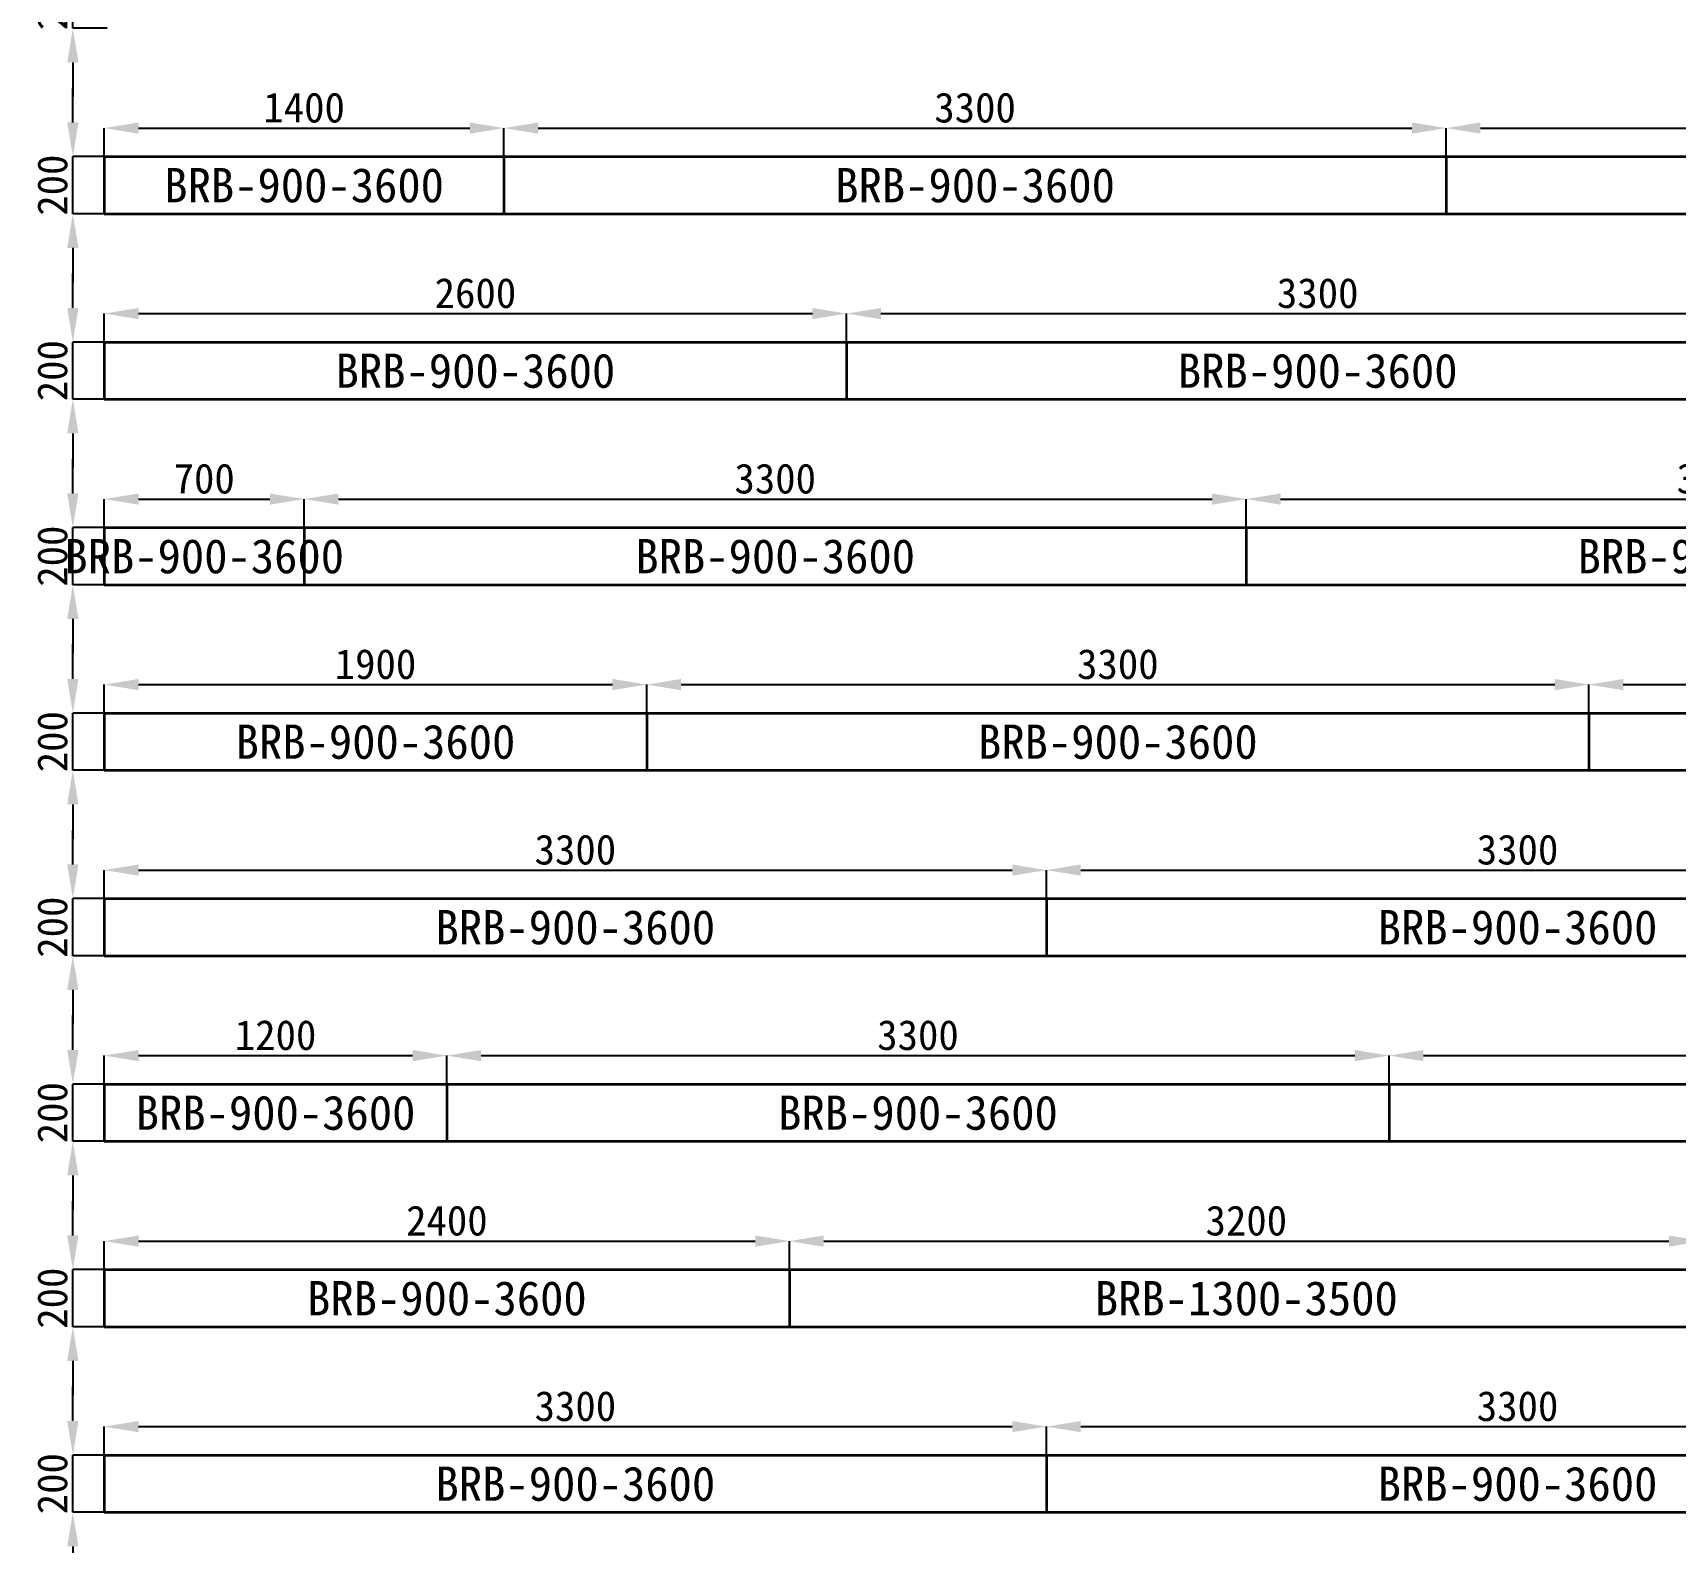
# Model space of a CAD drawing. Header units: metres. Extents: x -250 to 12310, y -21140 to 234.
# Drawn here: x -250 to 5502, y -15805 to -10516 of the extents above; entities that cross this region are included whole.
import ezdxf
from ezdxf.enums import TextEntityAlignment as Align

# ---------------------------------------------------------------- set-up
doc = ezdxf.new("R2010")
doc.units = ezdxf.units.M
for name, color, linetype in [('DIMENSION', 3, 'Continuous'), ('TEXT', 3, 'Continuous'), ('TUBE', 3, 'Continuous')]:
    doc.layers.add(name, color=color, linetype=linetype)
doc.dimstyles.get("Standard").update_dxf_attribs({"dimscale": 30, "dimtxt": 3.5, "dimasz": 4, "dimexe": 1.25, "dimexo": 0, "dimtad": 1, "dimcen": 2.5, "dimazin": 3, "dimtfac": 1, "dimtmove": 0, "dimatfit": 3})

# ---------------------------------------------------------------- blocks, each defined once
blk = doc.blocks.new('_CLOSEDFILLED')
at = {"color": 0, "linetype": 'BYBLOCK'}
blk.add_solid([(-1, 0.164), (0, 0), (-1, -0.164)], dxfattribs=at)
blk = doc.blocks.new('*D79')
at = {"color": 0}
for p, q in [((-110, -10180), (-110, -10060)), ((-110, -10500), (-110, -10300)), ((-110, -10620), (-110, -10740))]:
    blk.add_line(p, q, dxfattribs=at)
at = {"color": 3}
for p, q in [((10, -10300), (-110, -10300)), ((10, -10500), (-110, -10500))]:
    blk.add_line(p, q, dxfattribs=at)
at = {"layer": 'Defpoints'}
for p in [(10, -10300), (-110, -10500), (10, -10500)]:
    blk.add_point(p, dxfattribs=at)
at = {"layer": 'DIMENSION', "color": 0, "xscale": 120, "yscale": 120}
for p, rotation in [((-110, -10300), 270), ((-110, -10500), 90)]:
    blk.add_blockref('_CLOSEDFILLED', p, dxfattribs=dict(at, rotation=rotation))
at = {"layer": 'DIMENSION', "color": 3, "insert": (-181.25, -10400), "char_height": 105, "attachment_point": 5, "rotation": 90}
blk.add_mtext('200', dxfattribs=at)
blk = doc.blocks.new('*D84')
at = {"color": 0}
for p, q in [((-110, -10830), (-110, -10710)), ((-110, -11150), (-110, -10950)), ((-110, -11270), (-110, -11390))]:
    blk.add_line(p, q, dxfattribs=at)
at = {"color": 3}
for p, q in [((10, -10950), (-110, -10950)), ((10, -11150), (-110, -11150))]:
    blk.add_line(p, q, dxfattribs=at)
at = {"layer": 'Defpoints'}
for p in [(10, -10950), (-110, -11150), (10, -11150)]:
    blk.add_point(p, dxfattribs=at)
at = {"layer": 'DIMENSION', "color": 0, "xscale": 120, "yscale": 120}
for p, rotation in [((-110, -10950), 270), ((-110, -11150), 90)]:
    blk.add_blockref('_CLOSEDFILLED', p, dxfattribs=dict(at, rotation=rotation))
at = {"layer": 'DIMENSION', "color": 3, "insert": (-181.25, -11050), "char_height": 105, "attachment_point": 5, "rotation": 90}
blk.add_mtext('200', dxfattribs=at)
blk = doc.blocks.new('*D85')
at = {"color": 3}
for p, q in [((0, -10950), (0, -10850)), ((1400, -10950), (1400, -10850))]:
    blk.add_line(p, q, dxfattribs=at)
at = {"color": 0}
blk.add_line((120, -10850), (1280, -10850), dxfattribs=at)
at = {"layer": 'Defpoints'}
for p in [(0, -10850), (0, -10950), (1400, -10950)]:
    blk.add_point(p, dxfattribs=at)
at = {"layer": 'DIMENSION', "color": 0, "xscale": 120, "yscale": 120, "rotation": 180}
blk.add_blockref('_CLOSEDFILLED', (0, -10850), dxfattribs=at)
at = {"layer": 'DIMENSION', "color": 0, "xscale": 120, "yscale": 120}
blk.add_blockref('_CLOSEDFILLED', (1400, -10850), dxfattribs=at)
at = {"layer": 'DIMENSION', "color": 3, "insert": (700, -10778.75), "char_height": 105, "attachment_point": 5}
blk.add_mtext('1400', dxfattribs=at)
blk = doc.blocks.new('*D86')
at = {"color": 3}
for p, q in [((1400, -10950), (1400, -10850)), ((4700, -10950), (4700, -10850))]:
    blk.add_line(p, q, dxfattribs=at)
at = {"color": 0}
blk.add_line((1520, -10850), (4580, -10850), dxfattribs=at)
at = {"layer": 'Defpoints'}
for p in [(1400, -10850), (1400, -10950), (4700, -10950)]:
    blk.add_point(p, dxfattribs=at)
at = {"layer": 'DIMENSION', "color": 0, "xscale": 120, "yscale": 120, "rotation": 180}
blk.add_blockref('_CLOSEDFILLED', (1400, -10850), dxfattribs=at)
at = {"layer": 'DIMENSION', "color": 0, "xscale": 120, "yscale": 120}
blk.add_blockref('_CLOSEDFILLED', (4700, -10850), dxfattribs=at)
at = {"layer": 'DIMENSION', "color": 3, "insert": (3050, -10778.75), "char_height": 105, "attachment_point": 5}
blk.add_mtext('3300', dxfattribs=at)
blk = doc.blocks.new('*D87')
at = {"color": 3}
for p, q in [((4700, -10950), (4700, -10850)), ((8000, -10950), (8000, -10850))]:
    blk.add_line(p, q, dxfattribs=at)
at = {"color": 0}
blk.add_line((4820, -10850), (7880, -10850), dxfattribs=at)
at = {"layer": 'Defpoints'}
for p in [(4700, -10850), (4700, -10950), (8000, -10950)]:
    blk.add_point(p, dxfattribs=at)
at = {"layer": 'DIMENSION', "color": 0, "xscale": 120, "yscale": 120, "rotation": 180}
blk.add_blockref('_CLOSEDFILLED', (4700, -10850), dxfattribs=at)
at = {"layer": 'DIMENSION', "color": 0, "xscale": 120, "yscale": 120}
blk.add_blockref('_CLOSEDFILLED', (8000, -10850), dxfattribs=at)
at = {"layer": 'DIMENSION', "color": 3, "insert": (6350, -10778.75), "char_height": 105, "attachment_point": 5}
blk.add_mtext('3300', dxfattribs=at)
blk = doc.blocks.new('*D90')
at = {"color": 0}
for p, q in [((-110, -11480), (-110, -11360)), ((-110, -11800), (-110, -11600)), ((-110, -11920), (-110, -12040))]:
    blk.add_line(p, q, dxfattribs=at)
at = {"color": 3}
for p, q in [((10, -11600), (-110, -11600)), ((10, -11800), (-110, -11800))]:
    blk.add_line(p, q, dxfattribs=at)
at = {"layer": 'Defpoints'}
for p in [(10, -11600), (-110, -11800), (10, -11800)]:
    blk.add_point(p, dxfattribs=at)
at = {"layer": 'DIMENSION', "color": 0, "xscale": 120, "yscale": 120}
for p, rotation in [((-110, -11600), 270), ((-110, -11800), 90)]:
    blk.add_blockref('_CLOSEDFILLED', p, dxfattribs=dict(at, rotation=rotation))
at = {"layer": 'DIMENSION', "color": 3, "insert": (-181.25, -11700), "char_height": 105, "attachment_point": 5, "rotation": 90}
blk.add_mtext('200', dxfattribs=at)
blk = doc.blocks.new('*D91')
at = {"color": 3}
for p, q in [((0, -11600), (0, -11500)), ((2600, -11600), (2600, -11500))]:
    blk.add_line(p, q, dxfattribs=at)
at = {"color": 0}
blk.add_line((120, -11500), (2480, -11500), dxfattribs=at)
at = {"layer": 'Defpoints'}
for p in [(0, -11500), (0, -11600), (2600, -11600)]:
    blk.add_point(p, dxfattribs=at)
at = {"layer": 'DIMENSION', "color": 0, "xscale": 120, "yscale": 120, "rotation": 180}
blk.add_blockref('_CLOSEDFILLED', (0, -11500), dxfattribs=at)
at = {"layer": 'DIMENSION', "color": 0, "xscale": 120, "yscale": 120}
blk.add_blockref('_CLOSEDFILLED', (2600, -11500), dxfattribs=at)
at = {"layer": 'DIMENSION', "color": 3, "insert": (1300, -11428.75), "char_height": 105, "attachment_point": 5}
blk.add_mtext('2600', dxfattribs=at)
blk = doc.blocks.new('*D92')
at = {"color": 3}
for p, q in [((2600, -11600), (2600, -11500)), ((5900, -11600), (5900, -11500))]:
    blk.add_line(p, q, dxfattribs=at)
at = {"color": 0}
blk.add_line((2720, -11500), (5780, -11500), dxfattribs=at)
at = {"layer": 'Defpoints'}
for p in [(2600, -11500), (2600, -11600), (5900, -11600)]:
    blk.add_point(p, dxfattribs=at)
at = {"layer": 'DIMENSION', "color": 0, "xscale": 120, "yscale": 120, "rotation": 180}
blk.add_blockref('_CLOSEDFILLED', (2600, -11500), dxfattribs=at)
at = {"layer": 'DIMENSION', "color": 0, "xscale": 120, "yscale": 120}
blk.add_blockref('_CLOSEDFILLED', (5900, -11500), dxfattribs=at)
at = {"layer": 'DIMENSION', "color": 3, "insert": (4250, -11428.75), "char_height": 105, "attachment_point": 5}
blk.add_mtext('3300', dxfattribs=at)
blk = doc.blocks.new('*D96')
at = {"color": 0}
for p, q in [((-110, -12130), (-110, -12010)), ((-110, -12450), (-110, -12250)), ((-110, -12570), (-110, -12690))]:
    blk.add_line(p, q, dxfattribs=at)
at = {"color": 3}
for p, q in [((10, -12250), (-110, -12250)), ((10, -12450), (-110, -12450))]:
    blk.add_line(p, q, dxfattribs=at)
at = {"layer": 'Defpoints'}
for p in [(10, -12250), (-110, -12450), (10, -12450)]:
    blk.add_point(p, dxfattribs=at)
at = {"layer": 'DIMENSION', "color": 0, "xscale": 120, "yscale": 120}
for p, rotation in [((-110, -12250), 270), ((-110, -12450), 90)]:
    blk.add_blockref('_CLOSEDFILLED', p, dxfattribs=dict(at, rotation=rotation))
at = {"layer": 'DIMENSION', "color": 3, "insert": (-181.25, -12350), "char_height": 105, "attachment_point": 5, "rotation": 90}
blk.add_mtext('200', dxfattribs=at)
blk = doc.blocks.new('*D97')
at = {"color": 3}
for p, q in [((0, -12250), (0, -12150)), ((700, -12250), (700, -12150))]:
    blk.add_line(p, q, dxfattribs=at)
at = {"color": 0}
blk.add_line((120, -12150), (580, -12150), dxfattribs=at)
at = {"layer": 'Defpoints'}
for p in [(0, -12150), (0, -12250), (700, -12250)]:
    blk.add_point(p, dxfattribs=at)
at = {"layer": 'DIMENSION', "color": 0, "xscale": 120, "yscale": 120, "rotation": 180}
blk.add_blockref('_CLOSEDFILLED', (0, -12150), dxfattribs=at)
at = {"layer": 'DIMENSION', "color": 0, "xscale": 120, "yscale": 120}
blk.add_blockref('_CLOSEDFILLED', (700, -12150), dxfattribs=at)
at = {"layer": 'DIMENSION', "color": 3, "insert": (350, -12078.75), "char_height": 105, "attachment_point": 5}
blk.add_mtext('700', dxfattribs=at)
blk = doc.blocks.new('*D98')
at = {"color": 3}
for p, q in [((700, -12250), (700, -12150)), ((4000, -12250), (4000, -12150))]:
    blk.add_line(p, q, dxfattribs=at)
at = {"color": 0}
blk.add_line((820, -12150), (3880, -12150), dxfattribs=at)
at = {"layer": 'Defpoints'}
for p in [(700, -12150), (700, -12250), (4000, -12250)]:
    blk.add_point(p, dxfattribs=at)
at = {"layer": 'DIMENSION', "color": 0, "xscale": 120, "yscale": 120, "rotation": 180}
blk.add_blockref('_CLOSEDFILLED', (700, -12150), dxfattribs=at)
at = {"layer": 'DIMENSION', "color": 0, "xscale": 120, "yscale": 120}
blk.add_blockref('_CLOSEDFILLED', (4000, -12150), dxfattribs=at)
at = {"layer": 'DIMENSION', "color": 3, "insert": (2350, -12078.75), "char_height": 105, "attachment_point": 5}
blk.add_mtext('3300', dxfattribs=at)
blk = doc.blocks.new('*D99')
at = {"color": 3}
for p, q in [((4000, -12250), (4000, -12150)), ((7300, -12250), (7300, -12150))]:
    blk.add_line(p, q, dxfattribs=at)
at = {"color": 0}
blk.add_line((4120, -12150), (7180, -12150), dxfattribs=at)
at = {"layer": 'Defpoints'}
for p in [(4000, -12150), (4000, -12250), (7300, -12250)]:
    blk.add_point(p, dxfattribs=at)
at = {"layer": 'DIMENSION', "color": 0, "xscale": 120, "yscale": 120, "rotation": 180}
blk.add_blockref('_CLOSEDFILLED', (4000, -12150), dxfattribs=at)
at = {"layer": 'DIMENSION', "color": 0, "xscale": 120, "yscale": 120}
blk.add_blockref('_CLOSEDFILLED', (7300, -12150), dxfattribs=at)
at = {"layer": 'DIMENSION', "color": 3, "insert": (5650, -12078.75), "char_height": 105, "attachment_point": 5}
blk.add_mtext('3300', dxfattribs=at)
blk = doc.blocks.new('*D102')
at = {"color": 0}
for p, q in [((-110, -12780), (-110, -12660)), ((-110, -13100), (-110, -12900)), ((-110, -13220), (-110, -13340))]:
    blk.add_line(p, q, dxfattribs=at)
at = {"color": 3}
for p, q in [((10, -12900), (-110, -12900)), ((10, -13100), (-110, -13100))]:
    blk.add_line(p, q, dxfattribs=at)
at = {"layer": 'Defpoints'}
for p in [(10, -12900), (-110, -13100), (10, -13100)]:
    blk.add_point(p, dxfattribs=at)
at = {"layer": 'DIMENSION', "color": 0, "xscale": 120, "yscale": 120}
for p, rotation in [((-110, -12900), 270), ((-110, -13100), 90)]:
    blk.add_blockref('_CLOSEDFILLED', p, dxfattribs=dict(at, rotation=rotation))
at = {"layer": 'DIMENSION', "color": 3, "insert": (-181.25, -13000), "char_height": 105, "attachment_point": 5, "rotation": 90}
blk.add_mtext('200', dxfattribs=at)
blk = doc.blocks.new('*D103')
at = {"color": 3}
for p, q in [((0, -12900), (0, -12800)), ((1900, -12900), (1900, -12800))]:
    blk.add_line(p, q, dxfattribs=at)
at = {"color": 0}
blk.add_line((120, -12800), (1780, -12800), dxfattribs=at)
at = {"layer": 'Defpoints'}
for p in [(0, -12800), (0, -12900), (1900, -12900)]:
    blk.add_point(p, dxfattribs=at)
at = {"layer": 'DIMENSION', "color": 0, "xscale": 120, "yscale": 120, "rotation": 180}
blk.add_blockref('_CLOSEDFILLED', (0, -12800), dxfattribs=at)
at = {"layer": 'DIMENSION', "color": 0, "xscale": 120, "yscale": 120}
blk.add_blockref('_CLOSEDFILLED', (1900, -12800), dxfattribs=at)
at = {"layer": 'DIMENSION', "color": 3, "insert": (950, -12728.75), "char_height": 105, "attachment_point": 5}
blk.add_mtext('1900', dxfattribs=at)
blk = doc.blocks.new('*D104')
at = {"color": 3}
for p, q in [((1900, -12900), (1900, -12800)), ((5200, -12900), (5200, -12800))]:
    blk.add_line(p, q, dxfattribs=at)
at = {"color": 0}
blk.add_line((2020, -12800), (5080, -12800), dxfattribs=at)
at = {"layer": 'Defpoints'}
for p in [(1900, -12800), (1900, -12900), (5200, -12900)]:
    blk.add_point(p, dxfattribs=at)
at = {"layer": 'DIMENSION', "color": 0, "xscale": 120, "yscale": 120, "rotation": 180}
blk.add_blockref('_CLOSEDFILLED', (1900, -12800), dxfattribs=at)
at = {"layer": 'DIMENSION', "color": 0, "xscale": 120, "yscale": 120}
blk.add_blockref('_CLOSEDFILLED', (5200, -12800), dxfattribs=at)
at = {"layer": 'DIMENSION', "color": 3, "insert": (3550, -12728.75), "char_height": 105, "attachment_point": 5}
blk.add_mtext('3300', dxfattribs=at)
blk = doc.blocks.new('*D105')
at = {"color": 3}
for p, q in [((5200, -12900), (5200, -12800)), ((8500, -12900), (8500, -12800))]:
    blk.add_line(p, q, dxfattribs=at)
at = {"color": 0}
blk.add_line((5320, -12800), (8380, -12800), dxfattribs=at)
at = {"layer": 'Defpoints'}
for p in [(5200, -12800), (5200, -12900), (8500, -12900)]:
    blk.add_point(p, dxfattribs=at)
at = {"layer": 'DIMENSION', "color": 0, "xscale": 120, "yscale": 120, "rotation": 180}
blk.add_blockref('_CLOSEDFILLED', (5200, -12800), dxfattribs=at)
at = {"layer": 'DIMENSION', "color": 0, "xscale": 120, "yscale": 120}
blk.add_blockref('_CLOSEDFILLED', (8500, -12800), dxfattribs=at)
at = {"layer": 'DIMENSION', "color": 3, "insert": (6850, -12728.75), "char_height": 105, "attachment_point": 5}
blk.add_mtext('3300', dxfattribs=at)
blk = doc.blocks.new('*D108')
at = {"color": 0}
for p, q in [((-110, -13430), (-110, -13310)), ((-110, -13750), (-110, -13550)), ((-110, -13870), (-110, -13990))]:
    blk.add_line(p, q, dxfattribs=at)
at = {"color": 3}
for p, q in [((10, -13550), (-110, -13550)), ((10, -13750), (-110, -13750))]:
    blk.add_line(p, q, dxfattribs=at)
at = {"layer": 'Defpoints'}
for p in [(10, -13550), (-110, -13750), (10, -13750)]:
    blk.add_point(p, dxfattribs=at)
at = {"layer": 'DIMENSION', "color": 0, "xscale": 120, "yscale": 120}
for p, rotation in [((-110, -13550), 270), ((-110, -13750), 90)]:
    blk.add_blockref('_CLOSEDFILLED', p, dxfattribs=dict(at, rotation=rotation))
at = {"layer": 'DIMENSION', "color": 3, "insert": (-181.25, -13650), "char_height": 105, "attachment_point": 5, "rotation": 90}
blk.add_mtext('200', dxfattribs=at)
blk = doc.blocks.new('*D109')
at = {"color": 3}
for p, q in [((0, -13550), (0, -13450)), ((3300, -13550), (3300, -13450))]:
    blk.add_line(p, q, dxfattribs=at)
at = {"color": 0}
blk.add_line((120, -13450), (3180, -13450), dxfattribs=at)
at = {"layer": 'Defpoints'}
for p in [(0, -13450), (0, -13550), (3300, -13550)]:
    blk.add_point(p, dxfattribs=at)
at = {"layer": 'DIMENSION', "color": 0, "xscale": 120, "yscale": 120, "rotation": 180}
blk.add_blockref('_CLOSEDFILLED', (0, -13450), dxfattribs=at)
at = {"layer": 'DIMENSION', "color": 0, "xscale": 120, "yscale": 120}
blk.add_blockref('_CLOSEDFILLED', (3300, -13450), dxfattribs=at)
at = {"layer": 'DIMENSION', "color": 3, "insert": (1650, -13378.75), "char_height": 105, "attachment_point": 5}
blk.add_mtext('3300', dxfattribs=at)
blk = doc.blocks.new('*D110')
at = {"color": 3}
for p, q in [((3300, -13550), (3300, -13450)), ((6600, -13550), (6600, -13450))]:
    blk.add_line(p, q, dxfattribs=at)
at = {"color": 0}
blk.add_line((3420, -13450), (6480, -13450), dxfattribs=at)
at = {"layer": 'Defpoints'}
for p in [(3300, -13450), (3300, -13550), (6600, -13550)]:
    blk.add_point(p, dxfattribs=at)
at = {"layer": 'DIMENSION', "color": 0, "xscale": 120, "yscale": 120, "rotation": 180}
blk.add_blockref('_CLOSEDFILLED', (3300, -13450), dxfattribs=at)
at = {"layer": 'DIMENSION', "color": 0, "xscale": 120, "yscale": 120}
blk.add_blockref('_CLOSEDFILLED', (6600, -13450), dxfattribs=at)
at = {"layer": 'DIMENSION', "color": 3, "insert": (4950, -13378.75), "char_height": 105, "attachment_point": 5}
blk.add_mtext('3300', dxfattribs=at)
blk = doc.blocks.new('*D113')
at = {"color": 0}
for p, q in [((-110, -14080), (-110, -13960)), ((-110, -14400), (-110, -14200)), ((-110, -14520), (-110, -14640))]:
    blk.add_line(p, q, dxfattribs=at)
at = {"color": 3}
for p, q in [((10, -14200), (-110, -14200)), ((10, -14400), (-110, -14400))]:
    blk.add_line(p, q, dxfattribs=at)
at = {"layer": 'Defpoints'}
for p in [(10, -14200), (-110, -14400), (10, -14400)]:
    blk.add_point(p, dxfattribs=at)
at = {"layer": 'DIMENSION', "color": 0, "xscale": 120, "yscale": 120}
for p, rotation in [((-110, -14200), 270), ((-110, -14400), 90)]:
    blk.add_blockref('_CLOSEDFILLED', p, dxfattribs=dict(at, rotation=rotation))
at = {"layer": 'DIMENSION', "color": 3, "insert": (-181.25, -14300), "char_height": 105, "attachment_point": 5, "rotation": 90}
blk.add_mtext('200', dxfattribs=at)
blk = doc.blocks.new('*D114')
at = {"color": 3}
for p, q in [((0, -14200), (0, -14100)), ((1200, -14200), (1200, -14100))]:
    blk.add_line(p, q, dxfattribs=at)
at = {"color": 0}
blk.add_line((120, -14100), (1080, -14100), dxfattribs=at)
at = {"layer": 'Defpoints'}
for p in [(0, -14100), (0, -14200), (1200, -14200)]:
    blk.add_point(p, dxfattribs=at)
at = {"layer": 'DIMENSION', "color": 0, "xscale": 120, "yscale": 120, "rotation": 180}
blk.add_blockref('_CLOSEDFILLED', (0, -14100), dxfattribs=at)
at = {"layer": 'DIMENSION', "color": 0, "xscale": 120, "yscale": 120}
blk.add_blockref('_CLOSEDFILLED', (1200, -14100), dxfattribs=at)
at = {"layer": 'DIMENSION', "color": 3, "insert": (600, -14028.75), "char_height": 105, "attachment_point": 5}
blk.add_mtext('1200', dxfattribs=at)
blk = doc.blocks.new('*D115')
at = {"color": 3}
for p, q in [((1200, -14200), (1200, -14100)), ((4500, -14200), (4500, -14100))]:
    blk.add_line(p, q, dxfattribs=at)
at = {"color": 0}
blk.add_line((1320, -14100), (4380, -14100), dxfattribs=at)
at = {"layer": 'Defpoints'}
for p in [(1200, -14100), (1200, -14200), (4500, -14200)]:
    blk.add_point(p, dxfattribs=at)
at = {"layer": 'DIMENSION', "color": 0, "xscale": 120, "yscale": 120, "rotation": 180}
blk.add_blockref('_CLOSEDFILLED', (1200, -14100), dxfattribs=at)
at = {"layer": 'DIMENSION', "color": 0, "xscale": 120, "yscale": 120}
blk.add_blockref('_CLOSEDFILLED', (4500, -14100), dxfattribs=at)
at = {"layer": 'DIMENSION', "color": 3, "insert": (2850, -14028.75), "char_height": 105, "attachment_point": 5}
blk.add_mtext('3300', dxfattribs=at)
blk = doc.blocks.new('*D116')
at = {"color": 3}
for p, q in [((4500, -14200), (4500, -14100)), ((7800, -14200), (7800, -14100))]:
    blk.add_line(p, q, dxfattribs=at)
at = {"color": 0}
blk.add_line((4620, -14100), (7680, -14100), dxfattribs=at)
at = {"layer": 'Defpoints'}
for p in [(4500, -14100), (4500, -14200), (7800, -14200)]:
    blk.add_point(p, dxfattribs=at)
at = {"layer": 'DIMENSION', "color": 0, "xscale": 120, "yscale": 120, "rotation": 180}
blk.add_blockref('_CLOSEDFILLED', (4500, -14100), dxfattribs=at)
at = {"layer": 'DIMENSION', "color": 0, "xscale": 120, "yscale": 120}
blk.add_blockref('_CLOSEDFILLED', (7800, -14100), dxfattribs=at)
at = {"layer": 'DIMENSION', "color": 3, "insert": (6150, -14028.75), "char_height": 105, "attachment_point": 5}
blk.add_mtext('3300', dxfattribs=at)
blk = doc.blocks.new('*D119')
at = {"color": 0}
for p, q in [((-110, -14730), (-110, -14610)), ((-110, -15050), (-110, -14850)), ((-110, -15170), (-110, -15290))]:
    blk.add_line(p, q, dxfattribs=at)
at = {"color": 3}
for p, q in [((10, -14850), (-110, -14850)), ((10, -15050), (-110, -15050))]:
    blk.add_line(p, q, dxfattribs=at)
at = {"layer": 'Defpoints'}
for p in [(10, -14850), (-110, -15050), (10, -15050)]:
    blk.add_point(p, dxfattribs=at)
at = {"layer": 'DIMENSION', "color": 0, "xscale": 120, "yscale": 120}
for p, rotation in [((-110, -14850), 270), ((-110, -15050), 90)]:
    blk.add_blockref('_CLOSEDFILLED', p, dxfattribs=dict(at, rotation=rotation))
at = {"layer": 'DIMENSION', "color": 3, "insert": (-181.25, -14950), "char_height": 105, "attachment_point": 5, "rotation": 90}
blk.add_mtext('200', dxfattribs=at)
blk = doc.blocks.new('*D120')
at = {"color": 3}
for p, q in [((0, -14850), (0, -14750)), ((2400, -14850), (2400, -14750))]:
    blk.add_line(p, q, dxfattribs=at)
at = {"color": 0}
blk.add_line((120, -14750), (2280, -14750), dxfattribs=at)
at = {"layer": 'Defpoints'}
for p in [(0, -14750), (0, -14850), (2400, -14850)]:
    blk.add_point(p, dxfattribs=at)
at = {"layer": 'DIMENSION', "color": 0, "xscale": 120, "yscale": 120, "rotation": 180}
blk.add_blockref('_CLOSEDFILLED', (0, -14750), dxfattribs=at)
at = {"layer": 'DIMENSION', "color": 0, "xscale": 120, "yscale": 120}
blk.add_blockref('_CLOSEDFILLED', (2400, -14750), dxfattribs=at)
at = {"layer": 'DIMENSION', "color": 3, "insert": (1200, -14678.75), "char_height": 105, "attachment_point": 5}
blk.add_mtext('2400', dxfattribs=at)
blk = doc.blocks.new('*D121')
at = {"color": 3}
for p, q in [((2400, -14850), (2400, -14750)), ((5600, -14850), (5600, -14750))]:
    blk.add_line(p, q, dxfattribs=at)
at = {"color": 0}
blk.add_line((2520, -14750), (5480, -14750), dxfattribs=at)
at = {"layer": 'Defpoints'}
for p in [(2400, -14750), (2400, -14850), (5600, -14850)]:
    blk.add_point(p, dxfattribs=at)
at = {"layer": 'DIMENSION', "color": 0, "xscale": 120, "yscale": 120, "rotation": 180}
blk.add_blockref('_CLOSEDFILLED', (2400, -14750), dxfattribs=at)
at = {"layer": 'DIMENSION', "color": 0, "xscale": 120, "yscale": 120}
blk.add_blockref('_CLOSEDFILLED', (5600, -14750), dxfattribs=at)
at = {"layer": 'DIMENSION', "color": 3, "insert": (4000, -14678.75), "char_height": 105, "attachment_point": 5}
blk.add_mtext('3200', dxfattribs=at)
blk = doc.blocks.new('*D124')
at = {"color": 0}
for p, q in [((-110, -15380), (-110, -15260)), ((-110, -15700), (-110, -15500)), ((-110, -15820), (-110, -15940))]:
    blk.add_line(p, q, dxfattribs=at)
at = {"color": 3}
for p, q in [((10, -15500), (-110, -15500)), ((10, -15700), (-110, -15700))]:
    blk.add_line(p, q, dxfattribs=at)
at = {"layer": 'Defpoints'}
for p in [(10, -15500), (-110, -15700), (10, -15700)]:
    blk.add_point(p, dxfattribs=at)
at = {"layer": 'DIMENSION', "color": 0, "xscale": 120, "yscale": 120}
for p, rotation in [((-110, -15500), 270), ((-110, -15700), 90)]:
    blk.add_blockref('_CLOSEDFILLED', p, dxfattribs=dict(at, rotation=rotation))
at = {"layer": 'DIMENSION', "color": 3, "insert": (-181.25, -15600), "char_height": 105, "attachment_point": 5, "rotation": 90}
blk.add_mtext('200', dxfattribs=at)
blk = doc.blocks.new('*D125')
at = {"color": 3}
for p, q in [((0, -15500), (0, -15400)), ((3300, -15500), (3300, -15400))]:
    blk.add_line(p, q, dxfattribs=at)
at = {"color": 0}
blk.add_line((120, -15400), (3180, -15400), dxfattribs=at)
at = {"layer": 'Defpoints'}
for p in [(0, -15400), (0, -15500), (3300, -15500)]:
    blk.add_point(p, dxfattribs=at)
at = {"layer": 'DIMENSION', "color": 0, "xscale": 120, "yscale": 120, "rotation": 180}
blk.add_blockref('_CLOSEDFILLED', (0, -15400), dxfattribs=at)
at = {"layer": 'DIMENSION', "color": 0, "xscale": 120, "yscale": 120}
blk.add_blockref('_CLOSEDFILLED', (3300, -15400), dxfattribs=at)
at = {"layer": 'DIMENSION', "color": 3, "insert": (1650, -15328.75), "char_height": 105, "attachment_point": 5}
blk.add_mtext('3300', dxfattribs=at)
blk = doc.blocks.new('*D126')
at = {"color": 3}
for p, q in [((3300, -15500), (3300, -15400)), ((6600, -15500), (6600, -15400))]:
    blk.add_line(p, q, dxfattribs=at)
at = {"color": 0}
blk.add_line((3420, -15400), (6480, -15400), dxfattribs=at)
at = {"layer": 'Defpoints'}
for p in [(3300, -15400), (3300, -15500), (6600, -15500)]:
    blk.add_point(p, dxfattribs=at)
at = {"layer": 'DIMENSION', "color": 0, "xscale": 120, "yscale": 120, "rotation": 180}
blk.add_blockref('_CLOSEDFILLED', (3300, -15400), dxfattribs=at)
at = {"layer": 'DIMENSION', "color": 0, "xscale": 120, "yscale": 120}
blk.add_blockref('_CLOSEDFILLED', (6600, -15400), dxfattribs=at)
at = {"layer": 'DIMENSION', "color": 3, "insert": (4950, -15328.75), "char_height": 105, "attachment_point": 5}
blk.add_mtext('3300', dxfattribs=at)

msp = doc.modelspace()

# ---------------------------------------------------------------- linework, layer by layer
at = {"layer": 'TUBE', "color": 7, "lineweight": 35}
for p, q in [((0, -10950), (1400, -10950)), ((0, -10950), (0, -11150)), ((1400, -10950), (1400, -11150)), ((1400, -10950), (4700, -10950)), ((4700, -10950), (4700, -11150)), ((4700, -10950), (8000, -10950)), ((0, -11150), (1400, -11150)), ((1400, -11150), (4700, -11150)), ((4700, -11150), (8000, -11150)), ((0, -11600), (2600, -11600)), ((0, -11600), (0, -11800)), ((2600, -11600), (2600, -11800)), ((2600, -11600), (5900, -11600)), ((0, -11800), (2600, -11800)), ((2600, -11800), (5900, -11800)), ((0, -12250), (700, -12250)), ((0, -12250), (0, -12450)), ((700, -12250), (700, -12450)), ((700, -12250), (4000, -12250)), ((4000, -12250), (4000, -12450)), ((4000, -12250), (7300, -12250)), ((0, -12450), (700, -12450)), ((700, -12450), (4000, -12450)), ((4000, -12450), (7300, -12450)), ((0, -12900), (1900, -12900)), ((0, -12900), (0, -13100)), ((1900, -12900), (1900, -13100)), ((1900, -12900), (5200, -12900)), ((5200, -12900), (5200, -13100)), ((5200, -12900), (8500, -12900)), ((0, -13100), (1900, -13100)), ((1900, -13100), (5200, -13100)), ((5200, -13100), (8500, -13100)), ((0, -13550), (3300, -13550)), ((0, -13550), (0, -13750)), ((3300, -13550), (3300, -13750)), ((3300, -13550), (6600, -13550)), ((0, -13750), (3300, -13750)), ((3300, -13750), (6600, -13750)), ((0, -14200), (1200, -14200)), ((0, -14200), (0, -14400)), ((1200, -14200), (1200, -14400)), ((1200, -14200), (4500, -14200)), ((4500, -14200), (4500, -14400)), ((4500, -14200), (7800, -14200)), ((0, -14400), (1200, -14400)), ((1200, -14400), (4500, -14400)), ((4500, -14400), (7800, -14400)), ((0, -14850), (2400, -14850)), ((0, -14850), (0, -15050)), ((2400, -14850), (2400, -15050)), ((2400, -14850), (5600, -14850)), ((0, -15050), (2400, -15050)), ((2400, -15050), (5600, -15050)), ((0, -15500), (3300, -15500)), ((0, -15500), (0, -15700)), ((3300, -15500), (3300, -15700)), ((3300, -15500), (6600, -15500)), ((0, -15700), (3300, -15700)), ((3300, -15700), (6600, -15700))]:
    msp.add_line(p, q, dxfattribs=at)

# ---------------------------------------------------------------- texts
at = {"layer": 'TEXT'}
for s, p in [('BRB-900-3600', (700, -11050)), ('BRB-900-3600', (3050, -11050)), ('BRB-900-3600', (1300, -11700)), ('BRB-900-3600', (4250, -11700)), ('BRB-900-3600', (350, -12350)), ('BRB-900-3600', (2350, -12350)), ('BRB-900-3600', (5650, -12350)), ('BRB-900-3600', (950, -13000)), ('BRB-900-3600', (3550, -13000)), ('BRB-900-3600', (1650, -13650)), ('BRB-900-3600', (4950, -13650)), ('BRB-900-3600', (600, -14300)), ('BRB-900-3600', (2850, -14300)), ('BRB-900-3600', (1200, -14950)), ('BRB-1300-3500', (4000, -14950)), ('BRB-900-3600', (1650, -15600)), ('BRB-900-3600', (4950, -15600))]:
    msp.add_text(s, height=120, dxfattribs=at).set_placement(p, align=Align.MIDDLE_CENTER)

# ---------------------------------------------------------------- dimensions: what is measured, and where the dimension line sits
at = {"layer": 'DIMENSION', "color": 3, "lineweight": 25}
for base, p1, p2, picture, middle in [((-110, -10500), (10, -10500), (10, -10300), '*D79', (-181.25, -10400)), ((-110, -11150), (10, -11150), (10, -10950), '*D84', (-181.25, -11050)), ((-110, -11800), (10, -11800), (10, -11600), '*D90', (-181.25, -11700)), ((-110, -12450), (10, -12450), (10, -12250), '*D96', (-181.25, -12350)), ((-110, -13100), (10, -13100), (10, -12900), '*D102', (-181.25, -13000)), ((-110, -13750), (10, -13750), (10, -13550), '*D108', (-181.25, -13650)), ((-110, -14400), (10, -14400), (10, -14200), '*D113', (-181.25, -14300)), ((-110, -15050), (10, -15050), (10, -14850), '*D119', (-181.25, -14950)), ((-110, -15700), (10, -15700), (10, -15500), '*D124', (-181.25, -15600))]:
    dim = msp.add_linear_dim(base=base, p1=p1, p2=p2, angle=90, text='200', dimstyle='Standard', dxfattribs=at)
    dim.commit()
    dim.dimension.update_dxf_attribs({"geometry": picture, "text_midpoint": middle})
for base, p1, p2, text, picture, middle in [((0, -10850), (0, -10950), (1400, -10950), '1400', '*D85', (700, -10778.75)), ((1400, -10850), (1400, -10950), (4700, -10950), '3300', '*D86', (3050, -10778.75)), ((4700, -10850), (4700, -10950), (8000, -10950), '3300', '*D87', (6350, -10778.75)), ((0, -11500), (0, -11600), (2600, -11600), '2600', '*D91', (1300, -11428.75)), ((2600, -11500), (2600, -11600), (5900, -11600), '3300', '*D92', (4250, -11428.75)), ((0, -12150), (0, -12250), (700, -12250), '700', '*D97', (350, -12078.75)), ((700, -12150), (700, -12250), (4000, -12250), '3300', '*D98', (2350, -12078.75)), ((4000, -12150), (4000, -12250), (7300, -12250), '3300', '*D99', (5650, -12078.75)), ((0, -12800), (0, -12900), (1900, -12900), '1900', '*D103', (950, -12728.75)), ((1900, -12800), (1900, -12900), (5200, -12900), '3300', '*D104', (3550, -12728.75)), ((5200, -12800), (5200, -12900), (8500, -12900), '3300', '*D105', (6850, -12728.75)), ((0, -13450), (0, -13550), (3300, -13550), '3300', '*D109', (1650, -13378.75)), ((3300, -13450), (3300, -13550), (6600, -13550), '3300', '*D110', (4950, -13378.75)), ((0, -14100), (0, -14200), (1200, -14200), '1200', '*D114', (600, -14028.75)), ((1200, -14100), (1200, -14200), (4500, -14200), '3300', '*D115', (2850, -14028.75)), ((4500, -14100), (4500, -14200), (7800, -14200), '3300', '*D116', (6150, -14028.75)), ((0, -14750), (0, -14850), (2400, -14850), '2400', '*D120', (1200, -14678.75)), ((2400, -14750), (2400, -14850), (5600, -14850), '3200', '*D121', (4000, -14678.75)), ((0, -15400), (0, -15500), (3300, -15500), '3300', '*D125', (1650, -15328.75)), ((3300, -15400), (3300, -15500), (6600, -15500), '3300', '*D126', (4950, -15328.75))]:
    dim = msp.add_linear_dim(base=base, p1=p1, p2=p2, text=text, dimstyle='Standard', dxfattribs=at)
    dim.commit()
    dim.dimension.update_dxf_attribs({"geometry": picture, "text_midpoint": middle})

doc.saveas('drawing.dxf')
